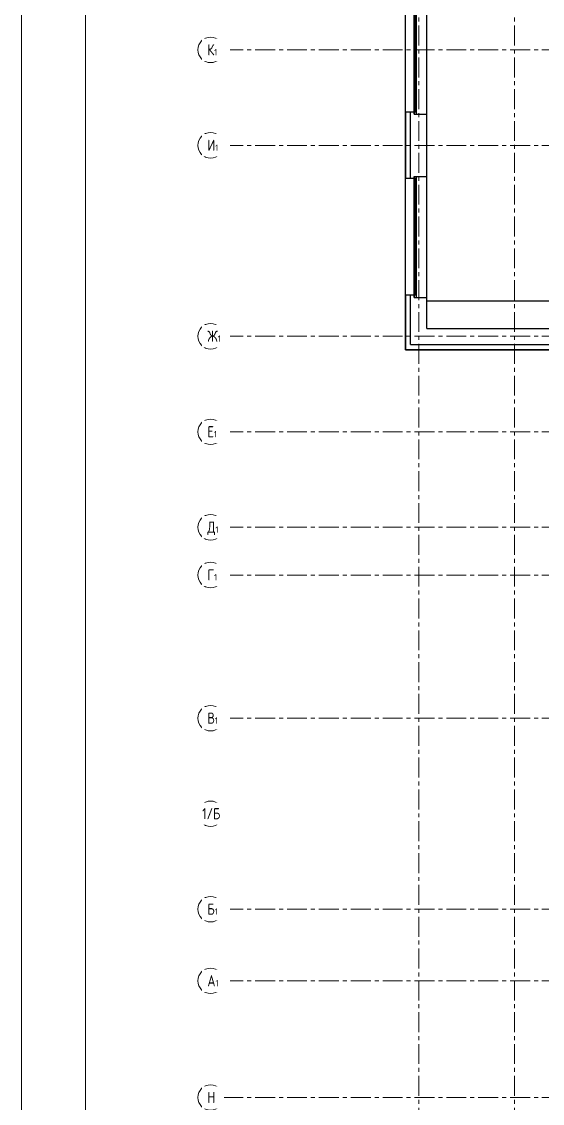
# Model space of a CAD drawing. Header units: millimetres. Extents: x -65527 to 8894748, y -37603 to 223697.
# Drawn here: x -65527 to -49186, y 77656 to 111643 of the extents above; entities that cross this region are included whole.
import ezdxf

# ---------------------------------------------------------------- set-up
doc = ezdxf.new("R2010")
doc.units = ezdxf.units.MM
doc.header["$LTSCALE"] = 10
doc.linetypes.add('CENTER', pattern=[2, 1.25, -0.25, 0.25, -0.25])
doc.layers.add('АР_новое окно', color=160, linetype='Continuous')
doc.layers.add('Архитектура', color=251, linetype='Continuous')
doc.layers.add('АР_Оси', color=142, linetype='Continuous', lineweight=9)
doc.layers.add('рамка', color=251, linetype='Continuous', lineweight=13)
doc.styles.add('ГОСТ 2.304', font='isocpeur.ttf', dxfattribs={"width": 0.7})

# ---------------------------------------------------------------- blocks, each defined once
blk = doc.blocks.new('*U43')
at = {"layer": 'АР_новое окно', "lineweight": 20}
for p, q in [((0, 3800), (-70, 3800)), ((0, 0), (-70, 0))]:
    blk.add_line(p, q, dxfattribs=at)
at = {"layer": 'АР_новое окно'}
for p, q in [((-70, 3800), (-70, 0)), ((-70, 0), (-70, 3800)), ((0, 3800), (0, 0)), ((0, 3730), (-70, 3730)), ((-35, 3730), (-35, 70)), ((0, 70), (-70, 70))]:
    blk.add_line(p, q, dxfattribs=at)

msp = doc.modelspace()

# ---------------------------------------------------------------- linework, layer by layer
at = {"layer": 'АР_Оси', "linetype": 'CENTER', "ltscale": 50}
for p, q in [((-53063.4, 129518), (-53063.4, 73785.7)), ((-50063.4, 129518), (-50063.4, 73785.7)), ((-59197.1, 110755.6), (23981.3, 110755.6)), ((-59197.1, 107755.6), (23981.3, 107755.6)), ((-59197.1, 101755.6), (23981.3, 101755.6)), ((-59197.1, 98755.6), (23981.3, 98755.6)), ((-59197.1, 95755.6), (23981.3, 95755.6)), ((-59197.1, 94255.6), (23981.3, 94255.6)), ((-59197.1, 89755.6), (23981.3, 89755.6)), ((-59197.1, 83755.6), (23981.3, 83755.6)), ((-59197.1, 81505.6), (23981.3, 81505.6)), ((-59197.1, 77840.6), (24400, 77840.6))]:
    msp.add_line(p, q, dxfattribs=at)
at = {"layer": 'АР_Оси', "ltscale": 0.5}
for centre in [(-59597.1, 110755.6), (-59597.1, 107755.6), (-59597.1, 101755.6), (-59597.1, 98755.6), (-59597.1, 95755.6), (-59597.1, 94255.6), (-59597.1, 89755.6), (-59597.1, 86755.6), (-59597.1, 83755.6), (-59597.1, 81505.6), (-59597.1, 77840.6)]:
    msp.add_circle(centre, 400, dxfattribs=at)
at = {"layer": 'Архитектура', "lineweight": 25, "transparency": 33554684}
for p, q in [((-53483.4, 101335.6), (-53483.4, 114175.6)), ((-53204.5, 108730.6), (-53204.5, 112530.6)), ((-52813.4, 108730.6), (-52813.4, 112530.6)), ((-53473.4, 106715.6), (-53473.4, 108795.6)), ((-53323.4, 106715.6), (-53323.4, 108795.6)), ((-53204.5, 108795.6), (-53323.4, 108795.6)), ((-53204.5, 108730.6), (-53204.5, 108795.6)), ((-53204.5, 108730.6), (-52813.4, 108730.6)), ((-52813.4, 106780.6), (-52813.4, 108730.6)), ((-53204.5, 106780.6), (-52813.4, 106780.6)), ((-53204.5, 106715.6), (-53204.5, 106780.6)), ((-53204.5, 102980.6), (-53204.5, 106780.6)), ((-52813.4, 102980.6), (-52813.4, 106780.6)), ((-53204.5, 106715.6), (-53323.4, 106715.6)), ((-53473.4, 101345.6), (-53473.4, 103045.6)), ((-53323.4, 101495.6), (-53323.4, 103045.6)), ((-53204.5, 103045.6), (-53323.4, 103045.6)), ((-53204.5, 102980.6), (-53204.5, 103045.6)), ((-53204.5, 102980.6), (-52813.4, 102980.6)), ((-52813.4, 102005.6), (-52813.4, 102980.6)), ((-45093.5, 102855.6), (-52813.4, 102855.6)), ((-52813.4, 102005.6), (-46743.5, 102005.6)), ((-53483.4, 101335.6), (-47543.5, 101335.6)), ((-53473.4, 101345.6), (-47533.5, 101345.6)), ((-53323.4, 101495.6), (-47383.5, 101495.6))]:
    msp.add_line(p, q, dxfattribs=at)
for points in [[(-53323.1, 108795.6), (-53483.4, 108795.6)], [(-53323.1, 106715.6), (-53483.4, 106715.6)], [(-53323.1, 103045.6), (-53483.4, 103045.6)]]:
    msp.add_lwpolyline(points, dxfattribs=at)

# ---------------------------------------------------------------- block references
at = {"layer": 'Архитектура', "lineweight": 25, "transparency": 33554684, "xscale": -1, "rotation": 180}
for p in [(-53134.5, 112530.6), (-53134.5, 106780.6)]:
    msp.add_blockref('*U43', p, dxfattribs=at)

# ---------------------------------------------------------------- next in the draw order: texts
at = {"layer": 'АР_Оси', "char_height": 350, "width": 528.82, "attachment_point": 1, "line_spacing_factor": 1.149209, "style": 'ГОСТ 2.304', "bg_fill": 2}
for s, insert in [('{\\W0.8;К\\H0.57143x;1}', (-59696.9, 110933.3)), ('{\\W0.8;И\\H0.57143x;1}', (-59696.9, 107933.3)), ('{\\W0.8;Ж\\H0.57143x;1}', (-59696.9, 101933.3)), ('{\\W0.8;Е\\H0.57143x;1}', (-59696.9, 98933.3)), ('{\\W0.8;Д\\H0.57143x;1}', (-59696.9, 95933.3)), ('{\\W0.8;Г\\H0.57143x;1}', (-59696.9, 94433.3)), ('{\\W0.8;В\\H0.57143x;1}', (-59696.9, 89933.3)), ('{\\W0.8;1/Б}', (-59861.9, 86933.3)), ('{\\W0.8;Б\\H0.57143x;1}', (-59696.9, 83933.3)), ('{\\W0.8;А\\H0.57143x;1}', (-59696.9, 81683.3))]:
    msp.add_mtext(s, dxfattribs=dict(at, insert=insert))
at = {"layer": 'АР_Оси', "insert": (-59696.9, 78018.3), "char_height": 350, "attachment_point": 1, "line_spacing_factor": 1.149209, "style": 'ГОСТ 2.304', "bg_fill": 2}
msp.add_mtext('{\\W0.8;Н}', dxfattribs=at)

# ---------------------------------------------------------------- next in the draw order: linework, layer by layer
at = {"layer": 'рамка', "ltscale": 40, "transparency": 33554684}
for points in [[(53373.1, 135096.9), (-65526.9, 135096.9), (-65526.9, 50996.9), (53373.1, 50996.9)], [(52873.1, 134596.9), (-63526.9, 134596.9), (-63526.9, 51496.9), (52873.1, 51496.9)]]:
    msp.add_lwpolyline(points, close=True, dxfattribs=at)

doc.saveas('drawing.dxf')
